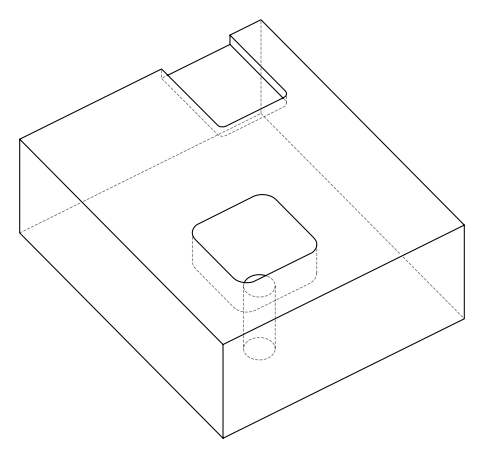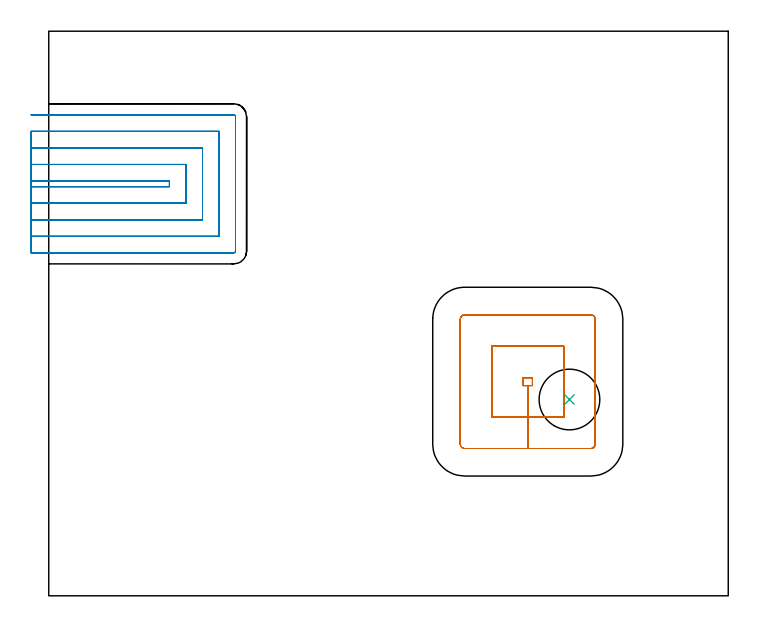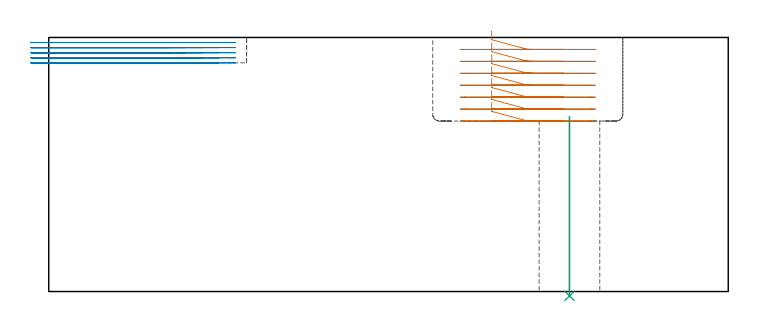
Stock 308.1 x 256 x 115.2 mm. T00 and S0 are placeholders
(PLAN: 3 operations, 2 tool changes, 19.8 min)
(1 MILL_RECTANGULAR_POCKET | POCKET_RECTANGULAR_STRAIGHT | NXT0201_007 | Follow Part, ap 6.25, ae 75% | 7.14 min | 272108 mm3)
(2 MILL_SLOT | SLOT_PARTIAL_RECTANGULAR | UGT0201_101 | Follow Part, ap 2.5, ae 75% | 12.32 min | 74728 mm3)
(3 INDEXABLE_INSERT_DRILL_THROUGH_HOLE_FROM_SOLID | STEP1HOLE | NXT0302_026 | 0.33 min | 45887 mm3)
(TOOL NXT0201_007 | ENDMILL 25mm [R216.25-25050GCK54P 1620] | D25 R3 FL54 Z5)
(TOOL UGT0201_101 | End Mill 10 mm | D10 FL12 Z2)
(TOOL NXT0302_026 | Index. Insert Drill 27.5mm [880-D2750L32-03] | D27.5 PA176 FL83 Z2)
(OP 1 MILL_RECTANGULAR_POCKET)
G17 G21 G94 G90
T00 M6
G54
G17 G0 G90 X200.85 Y96.102 S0 M3
G43 Z125.2 H1
Z118.2
G94 G1 Y81.05 Z114.167 F250.
X217.2 Z109.786
Y95.3
X219.3 F500.
Y98.9
X215.1
Y95.3
X217.2
Y81.05
X233.55
Y113.15
X200.85
Y81.05
X217.2
Y66.8
X245.8
G3 X247.8 Y68.8 R2.
G1 Y125.4
G3 X245.8 Y127.4 R2.
G1 X188.6
G3 X186.6 Y125.4 R2.
G1 Y68.8
G3 X188.6 Y66.8 R2.
G1 X217.2
X218.2
G0 X200.85 Y96.102 Z112.786
G1 Y81.05 Z108.752 F250.
X217.2 Z104.371
Y95.3
X219.3 F500.
Y98.9
X215.1
Y95.3
X217.2
Y81.05
X233.55
Y113.15
X200.85
Y81.05
X217.2
Y66.8
X245.8
G3 X247.8 Y68.8 R2.
G1 Y125.4
G3 X245.8 Y127.4 R2.
G1 X188.6
G3 X186.6 Y125.4 R2.
G1 Y68.8
G3 X188.6 Y66.8 R2.
G1 X217.2
X218.2
G0 X200.85 Y96.102 Z107.371
G1 Y81.05 Z103.338 F250.
X217.2 Z98.957
Y95.3
X219.3 F500.
Y98.9
X215.1
Y95.3
X217.2
Y81.05
X233.55
Y113.15
X200.85
Y81.05
X217.2
Y66.8
X245.8
G3 X247.8 Y68.8 R2.
G1 Y125.4
G3 X245.8 Y127.4 R2.
G1 X188.6
G3 X186.6 Y125.4 R2.
G1 Y68.8
G3 X188.6 Y66.8 R2.
G1 X217.2
X218.2
G0 X200.85 Y96.102 Z101.957
G1 Y81.05 Z97.924 F250.
X217.2 Z93.543
Y95.3
X219.3 F500.
Y98.9
X215.1
Y95.3
X217.2
Y81.05
X233.55
Y113.15
X200.85
Y81.05
X217.2
Y66.8
X245.8
G3 X247.8 Y68.8 R2.
G1 Y125.4
G3 X245.8 Y127.4 R2.
G1 X188.6
G3 X186.6 Y125.4 R2.
G1 Y68.8
G3 X188.6 Y66.8 R2.
G1 X217.2
X218.2
G0 X200.85 Y96.102 Z96.543
G1 Y81.05 Z92.51 F250.
X217.2 Z88.129
Y95.3
X219.3 F500.
Y98.9
X215.1
Y95.3
X217.2
Y81.05
X233.55
Y113.15
X200.85
Y81.05
X217.2
Y66.8
X245.8
G3 X247.8 Y68.8 R2.
G1 Y125.4
G3 X245.8 Y127.4 R2.
G1 X188.6
G3 X186.6 Y125.4 R2.
G1 Y68.8
G3 X188.6 Y66.8 R2.
G1 X217.2
X218.2
G0 X200.85 Y96.102 Z91.129
G1 Y81.05 Z87.095 F250.
X217.2 Z82.714
Y95.3
X219.3 F500.
Y98.9
X215.1
Y95.3
X217.2
Y81.05
X233.55
Y113.15
X200.85
Y81.05
X217.2
Y66.8
X245.8
G3 X247.8 Y68.8 R2.
G1 Y125.4
G3 X245.8 Y127.4 R2.
G1 X188.6
G3 X186.6 Y125.4 R2.
G1 Y68.8
G3 X188.6 Y66.8 R2.
G1 X217.2
X218.2
G0 X200.85 Y96.102 Z85.714
G1 Y81.05 Z81.681 F250.
X217.2 Z77.3
Y95.3
X219.3 F500.
Y98.9
X215.1
Y95.3
X217.2
Y81.05
X233.55
Y113.15
X200.85
Y81.05
X217.2
Y66.8
X245.8
G3 X247.8 Y68.8 R2.
G1 Y125.4
G3 X245.8 Y127.4 R2.
G1 X188.6
G3 X186.6 Y125.4 R2.
G1 Y68.8
G3 X188.6 Y66.8 R2.
G1 X217.2
X218.2
G0 Z125.2
M5
M2
(OP 2 MILL_SLOT)
G17 G21 G94 G90
T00 M6
G54
G17 G0 G90 X-8. Y185.5 S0 M3
G43 Z125.2 H0
Z112.9
G94 G1 X-5. F250.
X54.7 F500.
Y188.1
X-5.
X-8. F250.
Y178.
X-5.
X62.2 F500.
Y195.6
X-5.
X-8. F250.
Y170.5
X-5.
X69.7 F500.
Y203.1
X-5.
X-8. F250.
Y163.
X-5.
X77.2 F500.
Y210.6
X-5.
X-8. F250.
Y155.5
X-5.
X83.8 F500.
G3 X84.7 Y156.4 R0.9
G1 Y217.2
G3 X83.8 Y218.1 R0.9
G1 X-5.
X-8. F250.
G0 Y185.5 Z110.6
G1 X-5.
X54.7 F500.
Y188.1
X-5.
X-8. F250.
Y178.
X-5.
X62.2 F500.
Y195.6
X-5.
X-8. F250.
Y170.5
X-5.
X69.7 F500.
Y203.1
X-5.
X-8. F250.
Y163.
X-5.
X77.2 F500.
Y210.6
X-5.
X-8. F250.
Y155.5
X-5.
X83.8 F500.
G3 X84.7 Y156.4 R0.9
G1 Y217.2
G3 X83.8 Y218.1 R0.9
G1 X-5.
X-8. F250.
G0 Y185.5 Z108.3
G1 X-5.
X54.7 F500.
Y188.1
X-5.
X-8. F250.
Y178.
X-5.
X62.2 F500.
Y195.6
X-5.
X-8. F250.
Y170.5
X-5.
X69.7 F500.
Y203.1
X-5.
X-8. F250.
Y163.
X-5.
X77.2 F500.
Y210.6
X-5.
X-8. F250.
Y155.5
X-5.
X83.8 F500.
G3 X84.7 Y156.4 R0.9
G1 Y217.2
G3 X83.8 Y218.1 R0.9
G1 X-5.
X-8. F250.
G0 Y185.5 Z106.
G1 X-5.
X54.7 F500.
Y188.1
X-5.
X-8. F250.
Y178.
X-5.
X62.2 F500.
Y195.6
X-5.
X-8. F250.
Y170.5
X-5.
X69.7 F500.
Y203.1
X-5.
X-8. F250.
Y163.
X-5.
X77.2 F500.
Y210.6
X-5.
X-8. F250.
Y155.5
X-5.
X83.8 F500.
G3 X84.7 Y156.4 R0.9
G1 Y217.2
G3 X83.8 Y218.1 R0.9
G1 X-5.
X-8. F250.
G0 Y185.5 Z103.7
G1 X-5.
X54.7 F500.
Y188.1
X-5.
X-8. F250.
Y178.
X-5.
X62.2 F500.
Y195.6
X-5.
X-8. F250.
Y170.5
X-5.
X69.7 F500.
Y203.1
X-5.
X-8. F250.
Y163.
X-5.
X77.2 F500.
Y210.6
X-5.
X-8. F250.
Y155.5
X-5.
X83.8 F500.
G3 X84.7 Y156.4 R0.9
G1 Y217.2
G3 X83.8 Y218.1 R0.9
G1 X-5.
X-8. F250.
G0 Z125.2
M5
M2
(OP 3 INDEXABLE_INSERT_DRILL_THROUGH_HOLE_FROM_SOLID)
G17 G21 G94 G90
T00 M6
G54
G17 G0 G90 X236.1 Y89. S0 M3
G43 Z125.2 H1
G94 G81 G98 Z-1.98 F250. R79.3
G80
M5
M2
